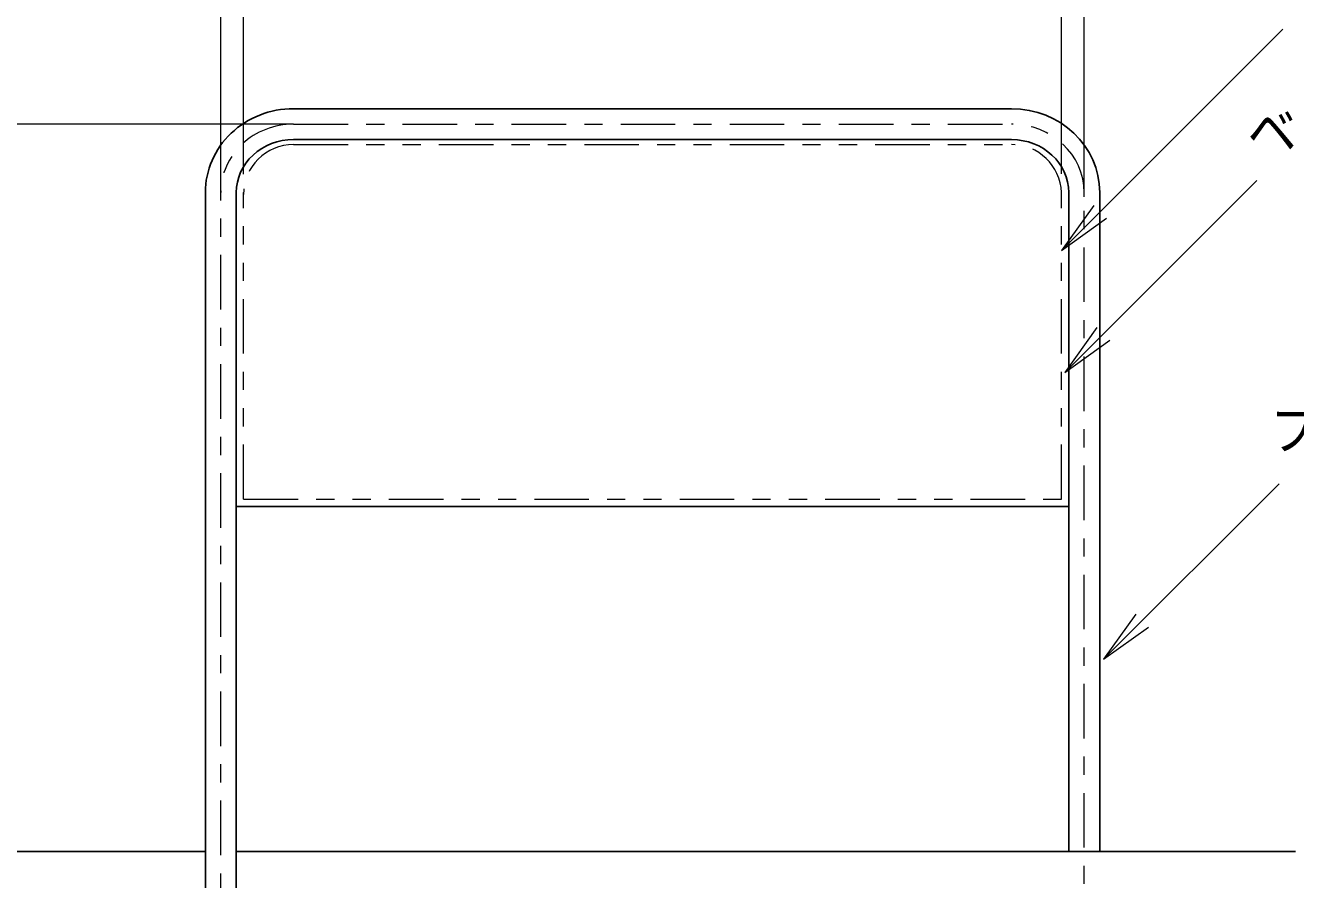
# Model space of a CAD drawing. Units: millimetres on the paper, scale 1:20. Extents: x 475 to 840, y -5 to 257.
# Drawn here: x 554.4 to 624.3, y 118.8 to 165.8 of the extents above; entities that cross this region are included whole.
import ezdxf

# ---------------------------------------------------------------- set-up
doc = ezdxf.new("R2010")
doc.units = ezdxf.units.MM
doc.linetypes.add('USER2', pattern=[6, 3, -1, 1, -1])
doc.linetypes.add('USER3', pattern=[8, 3, -1, 1, -1, 1, -1])
doc.layers.add('LY_1', color=7, linetype='Continuous', lineweight=13)
doc.styles.add('ＭＳ ゴシック', font='')
doc.styles.get('ＭＳ ゴシック').set_extended_font_data('MS Gothic')

# ---------------------------------------------------------------- blocks, each defined once
blk = doc.blocks.new('open_arrow')
at = {"color": 0, "linetype": 'Continuous', "lineweight": -2}
blk.add_lwpolyline([(7.5, 1.25), (0, 0), (7.5, -1.25)], dxfattribs=at)

msp = doc.modelspace()

# ---------------------------------------------------------------- linework, layer by layer
at = {"layer": 'LY_1'}
for p, q in [((565.148, 156.335), (565.148, 182.403)), ((612.648, 156.335), (612.648, 182.403)), ((566.39, 157.578), (566.39, 172.403)), ((611.405, 157.607), (611.405, 172.403)), ((611.405, 153.391), (623.574, 165.559)), ((569.148, 160.335), (534.148, 160.335)), ((611.58, 146.686), (622.138, 157.244)), ((613.715, 130.914), (623.365, 140.564))]:
    msp.add_line(p, q, dxfattribs=at)
at = {"layer": 'LY_1', "color": 4, "lineweight": 25}
for p, q in [((569.148, 161.185), (608.648, 161.185)), ((569.148, 159.485), (608.648, 159.485)), ((564.298, 100.337), (564.298, 156.578)), ((565.998, 100.337), (565.998, 156.578)), ((611.798, 120.337), (611.798, 156.578)), ((613.498, 120.337), (613.498, 156.578)), ((565.998, 139.308), (611.798, 139.308))]:
    msp.add_line(p, q, dxfattribs=at)
at = {"layer": 'LY_1', "color": 4, "linetype": 'USER2'}
for p, q in [((569.148, 160.335), (608.648, 160.335)), ((565.148, 90.141), (565.148, 156.578)), ((612.648, 114.56), (612.648, 156.578))]:
    msp.add_line(p, q, dxfattribs=at)
at = {"layer": 'LY_1', "color": 2, "linetype": 'USER3'}
for p, q in [((569.148, 159.216), (608.648, 159.216)), ((566.398, 139.718), (566.398, 156.578)), ((611.398, 139.718), (611.398, 156.578)), ((566.398, 139.718), (611.398, 139.718))]:
    msp.add_line(p, q, dxfattribs=at)
at = {"layer": 'LY_1', "color": 40, "lineweight": 25}
for p, q in [((553.523, 120.337), (564.298, 120.337)), ((565.998, 120.337), (624.273, 120.337))]:
    msp.add_line(p, q, dxfattribs=at)
at = {"layer": 'LY_1', "color": 2, "linetype": 'USER3'}
for centre, radius, start, end in [((569.148, 156.466), 2.75, 90, 180), ((608.648, 156.464), 2.752, 2.38117, 90)]:
    msp.add_arc(centre, radius, start, end, dxfattribs=at)
at = {"layer": 'LY_1', "color": 4, "lineweight": 25}
for centre, major_axis, ratio, start_param, end_param in [((569.148, 156.578), (4.85, 0), 0.949867, 1.570796, 3.141593), ((608.648, 156.578), (-4.85, 0), 0.949867, 3.141593, 4.712389), ((569.148, 156.578), (3.15, 0), 0.922811, 1.570796, 3.141593), ((608.648, 156.578), (-3.15, 0), 0.922811, 3.141593, 4.712389)]:
    msp.add_ellipse(centre, major_axis=major_axis, ratio=ratio, start_param=start_param, end_param=end_param, dxfattribs=at)
at = {"layer": 'LY_1', "color": 4, "linetype": 'USER2'}
for centre, major_axis, start_param, end_param in [((569.148, 156.578), (4, 0), 1.570796, 3.141593), ((608.648, 156.578), (-4, 0), 3.141593, 4.712389)]:
    msp.add_ellipse(centre, major_axis=major_axis, ratio=0.939214, start_param=start_param, end_param=end_param, dxfattribs=at)

# ---------------------------------------------------------------- block references
at = {"layer": 'LY_1', "xscale": 0.4, "yscale": 0.4, "rotation": 45}
for p in [(611.405, 153.391), (611.58, 146.686), (613.715, 130.914)]:
    msp.add_blockref('open_arrow', p, dxfattribs=at)

# ---------------------------------------------------------------- texts
at = {"layer": 'LY_1', "char_height": 2.199, "attachment_point": 4, "style": 'ＭＳ ゴシック'}
for s, insert in [('\\T1.5;\\W0.9;ベースパネル:PL-2.3', (621.633, 159.894)), ('\\T1.5;\\W0.85;フレーム：φ34×3.2', (622.892, 143.214))]:
    msp.add_mtext(s, dxfattribs=dict(at, insert=insert))

doc.saveas('drawing.dxf')
